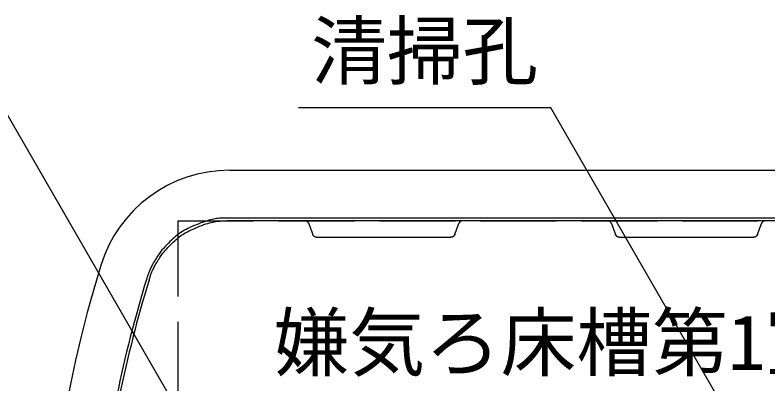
# Model space of a CAD drawing. Units: millimetres, scale not verified. Extents: x -8910 to 8910, y -6308 to 6308.
# Drawn here: x -6447 to -5551, y 1719 to 2158 of the extents above; entities that cross this region are included whole.
import ezdxf
from ezdxf.enums import TextEntityAlignment as Align

# ---------------------------------------------------------------- set-up
doc = ezdxf.new("R2010")
doc.units = ezdxf.units.MM
doc.header["$LTSCALE"] = 30
doc.linetypes.add('DASHED3', pattern=[4, 3, -1])
doc.layers.add('0-3_空気管', color=3, linetype='Continuous', lineweight=25)
doc.layers.add('0-7_機器', color=2, linetype='Continuous', lineweight=25)
doc.styles.add('ＭＳ ゴシック', font='')
doc.styles.get('ＭＳ ゴシック').set_extended_font_data('MS Gothic')

msp = doc.modelspace()

# ---------------------------------------------------------------- linework, layer by layer
at = {"layer": '0-3_空気管'}
for p, q in [((-5809.34, 2047.3), (-6109.6, 2047.3)), ((-5510.44, 1529.59), (-5809.34, 2047.3)), ((-6191.78, 1973.13), (-3544.54, 1973.13)), ((-5366.88, 1913.13), (-6194.96, 1913.13)), ((-5919.09, 1909.35), (-5918.9, 1909.87)), ((-5559.09, 1909.35), (-5558.9, 1909.87)), ((-6092.76, 1897.3), (-6092.57, 1896.78)), ((-6088.16, 1893.52), (-5928.25, 1893.52)), ((-5732.76, 1897.3), (-5732.57, 1896.78)), ((-5728.16, 1893.52), (-5568.25, 1893.52))]:
    msp.add_line(p, q, dxfattribs=at)
for points in [[(-6155.94, 1519.48), (-6512.67, 2137.36), (-7035.41, 2137.36)], [(-6195.07, 1916.34), (-6196.19, 1916.33), (-6197.47, 1916.31), (-6198.88, 1916.28), (-6200.4, 1916.23), (-6201.99, 1916.16), (-6203.64, 1916.04), (-6205.3, 1915.9), (-6206.98, 1915.71), (-6208.67, 1915.48), (-6210.41, 1915.18), (-6212.22, 1914.81), (-6214.11, 1914.37), (-6216.12, 1913.83), (-6218.25, 1913.2), (-6220.55, 1912.45), (-6223.02, 1911.6), (-6225.62, 1910.64), (-6228.3, 1909.61), (-6231.01, 1908.51), (-6233.7, 1907.38), (-6236.34, 1906.24), (-6238.86, 1905.09), (-6241.21, 1903.97), (-6243.37, 1902.88), (-6245.35, 1901.82), (-6247.19, 1900.75), (-6248.92, 1899.67), (-6250.58, 1898.55), (-6252.21, 1897.36), (-6253.83, 1896.09), (-6255.48, 1894.72), (-6257.19, 1893.24), (-6258.93, 1891.66), (-6260.69, 1890.02), (-6262.43, 1888.36), (-6264.12, 1886.7), (-6265.74, 1885.08), (-6267.26, 1883.54), (-6268.64, 1882.09)], [(-5366.74, 1916.34), (-6195.07, 1916.34)], [(-6256.85, 1889.22), (-6255.16, 1890.75), (-6253.5, 1892.19), (-6251.9, 1893.52), (-6250.33, 1894.74), (-6248.76, 1895.89), (-6247.15, 1896.98), (-6245.47, 1898.03), (-6243.69, 1899.06), (-6241.77, 1900.1), (-6239.67, 1901.15), (-6237.39, 1902.24), (-6234.95, 1903.35), (-6232.4, 1904.46), (-6229.79, 1905.55), (-6227.16, 1906.61), (-6224.56, 1907.61), (-6222.05, 1908.54), (-6219.66, 1909.37), (-6217.43, 1910.09), (-6215.36, 1910.7), (-6213.41, 1911.22), (-6211.58, 1911.66), (-6209.83, 1912.01), (-6208.14, 1912.3), (-6206.5, 1912.53), (-6204.88, 1912.71), (-6203.26, 1912.85), (-6201.67, 1912.95), (-6200.13, 1913.03), (-6198.66, 1913.08), (-6197.29, 1913.11), (-6196.05, 1913.13), (-6194.96, 1913.13)], [(-6100.32, 1912.8), (-6100.38, 1912.83), (-6100.44, 1912.85), (-6100.5, 1912.87), (-6100.62, 1912.91), (-6100.68, 1912.93), (-6100.74, 1912.95), (-6100.81, 1912.96), (-6100.88, 1912.98), (-6100.96, 1913), (-6101.04, 1913.01), (-6101.11, 1913.03), (-6101.26, 1913.06), (-6101.33, 1913.07), (-6101.4, 1913.09), (-6101.51, 1913.1), (-6101.61, 1913.12), (-6101.66, 1913.12), (-6101.75, 1913.13), (-6101.8, 1913.13), (-6101.84, 1913.13), (-6101.89, 1913.13), (-6101.93, 1913.13)], [(-6097.43, 1909.87), (-6097.47, 1909.97), (-6097.48, 1910.02), (-6097.5, 1910.07), (-6097.53, 1910.13), (-6097.55, 1910.19), (-6097.58, 1910.26), (-6097.61, 1910.33), (-6097.64, 1910.4), (-6097.68, 1910.48), (-6097.75, 1910.62), (-6097.8, 1910.7), (-6097.84, 1910.77), (-6097.89, 1910.85), (-6097.95, 1910.93), (-6098.02, 1911.02), (-6098.09, 1911.11), (-6098.17, 1911.21), (-6098.26, 1911.31), (-6098.35, 1911.42), (-6098.54, 1911.63), (-6098.64, 1911.72), (-6098.73, 1911.82), (-6098.83, 1911.91), (-6098.91, 1911.99), (-6099, 1912.06), (-6099.07, 1912.13), (-6099.15, 1912.19), (-6099.23, 1912.24), (-6099.31, 1912.29), (-6099.39, 1912.35), (-6099.48, 1912.4), (-6099.57, 1912.45), (-6099.67, 1912.5), (-6099.77, 1912.55), (-6099.97, 1912.65), (-6100.07, 1912.69), (-6100.16, 1912.73), (-6100.24, 1912.77), (-6100.32, 1912.8)], [(-6097.43, 1909.87), (-6097.29, 1909.51), (-6097.24, 1909.35), (-6097.17, 1909.17), (-6097.09, 1908.96), (-6097.01, 1908.74), (-6096.92, 1908.49), (-6096.82, 1908.23), (-6096.72, 1907.96), (-6096.52, 1907.42), (-6096.42, 1907.14), (-6096.31, 1906.85), (-6096.2, 1906.56), (-6096.08, 1906.24), (-6095.96, 1905.9), (-6095.82, 1905.54), (-6095.67, 1905.15), (-6095.52, 1904.72), (-6095.35, 1904.27), (-6095.18, 1903.8), (-6095, 1903.33), (-6094.83, 1902.85), (-6094.65, 1902.39), (-6094.48, 1901.94), (-6094.33, 1901.51), (-6094.18, 1901.12), (-6094.05, 1900.76), (-6093.92, 1900.42), (-6093.8, 1900.1), (-6093.69, 1899.8), (-6093.59, 1899.52), (-6093.48, 1899.24), (-6093.38, 1898.97), (-6093.28, 1898.7), (-6093.18, 1898.43), (-6093.09, 1898.17), (-6093, 1897.92), (-6092.91, 1897.69), (-6092.83, 1897.48), (-6092.76, 1897.3)], [(-5923.75, 1896.78), (-5923.62, 1897.15), (-5923.56, 1897.3), (-5923.49, 1897.48), (-5923.42, 1897.69), (-5923.33, 1897.92), (-5923.24, 1898.17), (-5923.14, 1898.43), (-5923.05, 1898.7), (-5922.94, 1898.97), (-5922.74, 1899.52), (-5922.63, 1899.8), (-5922.52, 1900.1), (-5922.4, 1900.42), (-5922.28, 1900.76), (-5922.15, 1901.12), (-5922, 1901.51), (-5921.84, 1901.94), (-5921.67, 1902.39), (-5921.5, 1902.85), (-5921.32, 1903.33), (-5921.15, 1903.8), (-5920.98, 1904.27), (-5920.81, 1904.72), (-5920.65, 1905.15), (-5920.5, 1905.54), (-5920.37, 1905.9), (-5920.24, 1906.24), (-5920.13, 1906.56), (-5920.02, 1906.85), (-5919.91, 1907.14), (-5919.81, 1907.42), (-5919.71, 1907.69), (-5919.6, 1907.96), (-5919.51, 1908.23), (-5919.41, 1908.49), (-5919.32, 1908.74), (-5919.23, 1908.96), (-5919.15, 1909.17), (-5919.09, 1909.35)], [(-5918.09, 1911.3), (-5918.13, 1911.25), (-5918.16, 1911.2), (-5918.2, 1911.15), (-5918.24, 1911.1), (-5918.28, 1911.04), (-5918.32, 1910.98), (-5918.36, 1910.91), (-5918.4, 1910.85), (-5918.45, 1910.78), (-5918.49, 1910.71), (-5918.53, 1910.65), (-5918.57, 1910.59), (-5918.6, 1910.53), (-5918.63, 1910.48), (-5918.66, 1910.43), (-5918.7, 1910.34), (-5918.73, 1910.3), (-5918.8, 1910.13), (-5918.81, 1910.09), (-5918.84, 1910.01), (-5918.85, 1909.98), (-5918.87, 1909.95), (-5918.9, 1909.87)], [(-5914.48, 1913.13), (-5914.55, 1913.13), (-5914.7, 1913.13), (-5914.86, 1913.11), (-5914.94, 1913.1), (-5915.02, 1913.09), (-5915.1, 1913.08), (-5915.19, 1913.06), (-5915.28, 1913.04), (-5915.38, 1913.01), (-5915.49, 1912.98), (-5915.6, 1912.95), (-5915.72, 1912.9), (-5915.84, 1912.86), (-5915.97, 1912.81), (-5916.1, 1912.76), (-5916.23, 1912.7), (-5916.36, 1912.65), (-5916.48, 1912.59), (-5916.6, 1912.53), (-5916.7, 1912.48), (-5916.8, 1912.43), (-5916.89, 1912.38), (-5916.97, 1912.33), (-5917.05, 1912.27), (-5917.13, 1912.22), (-5917.2, 1912.16), (-5917.28, 1912.09), (-5917.36, 1912.02), (-5917.45, 1911.95), (-5917.53, 1911.87), (-5917.61, 1911.8), (-5917.69, 1911.72), (-5917.76, 1911.65), (-5917.83, 1911.57), (-5917.89, 1911.51), (-5917.95, 1911.45), (-5918, 1911.4), (-5918.04, 1911.35), (-5918.09, 1911.3)], [(-5740.32, 1912.8), (-5740.38, 1912.83), (-5740.44, 1912.85), (-5740.5, 1912.87), (-5740.62, 1912.91), (-5740.68, 1912.93), (-5740.74, 1912.95), (-5740.81, 1912.96), (-5740.88, 1912.98), (-5740.96, 1913), (-5741.04, 1913.01), (-5741.11, 1913.03), (-5741.26, 1913.06), (-5741.33, 1913.07), (-5741.4, 1913.09), (-5741.51, 1913.1), (-5741.61, 1913.12), (-5741.66, 1913.12), (-5741.75, 1913.13), (-5741.8, 1913.13), (-5741.84, 1913.13), (-5741.89, 1913.13), (-5741.93, 1913.13)], [(-5737.43, 1909.87), (-5737.47, 1909.97), (-5737.48, 1910.02), (-5737.5, 1910.07), (-5737.53, 1910.13), (-5737.55, 1910.19), (-5737.58, 1910.26), (-5737.61, 1910.33), (-5737.64, 1910.4), (-5737.68, 1910.48), (-5737.75, 1910.62), (-5737.8, 1910.7), (-5737.84, 1910.77), (-5737.89, 1910.85), (-5737.95, 1910.93), (-5738.02, 1911.02), (-5738.09, 1911.11), (-5738.17, 1911.21), (-5738.26, 1911.31), (-5738.35, 1911.42), (-5738.54, 1911.63), (-5738.64, 1911.72), (-5738.73, 1911.82), (-5738.83, 1911.91), (-5738.91, 1911.99), (-5739, 1912.06), (-5739.07, 1912.13), (-5739.15, 1912.19), (-5739.23, 1912.24), (-5739.31, 1912.29), (-5739.39, 1912.35), (-5739.48, 1912.4), (-5739.57, 1912.45), (-5739.67, 1912.5), (-5739.77, 1912.55), (-5739.97, 1912.65), (-5740.07, 1912.69), (-5740.16, 1912.73), (-5740.24, 1912.77), (-5740.32, 1912.8)], [(-5737.43, 1909.87), (-5737.29, 1909.51), (-5737.24, 1909.35), (-5737.17, 1909.17), (-5737.09, 1908.96), (-5737.01, 1908.74), (-5736.92, 1908.49), (-5736.82, 1908.23), (-5736.72, 1907.96), (-5736.52, 1907.42), (-5736.42, 1907.14), (-5736.31, 1906.85), (-5736.2, 1906.56), (-5736.08, 1906.24), (-5735.96, 1905.9), (-5735.82, 1905.54), (-5735.67, 1905.15), (-5735.52, 1904.72), (-5735.35, 1904.27), (-5735.18, 1903.8), (-5735, 1903.33), (-5734.83, 1902.85), (-5734.65, 1902.39), (-5734.48, 1901.94), (-5734.33, 1901.51), (-5734.18, 1901.12), (-5734.05, 1900.76), (-5733.92, 1900.42), (-5733.8, 1900.1), (-5733.69, 1899.8), (-5733.59, 1899.52), (-5733.48, 1899.24), (-5733.38, 1898.97), (-5733.28, 1898.7), (-5733.18, 1898.43), (-5733.09, 1898.17), (-5733, 1897.92), (-5732.91, 1897.69), (-5732.83, 1897.48), (-5732.76, 1897.3)], [(-5563.75, 1896.78), (-5563.62, 1897.15), (-5563.56, 1897.3), (-5563.49, 1897.48), (-5563.42, 1897.69), (-5563.33, 1897.92), (-5563.24, 1898.17), (-5563.14, 1898.43), (-5563.05, 1898.7), (-5562.94, 1898.97), (-5562.74, 1899.52), (-5562.63, 1899.8), (-5562.52, 1900.1), (-5562.4, 1900.42), (-5562.28, 1900.76), (-5562.15, 1901.12), (-5562, 1901.51), (-5561.84, 1901.94), (-5561.67, 1902.39), (-5561.5, 1902.85), (-5561.32, 1903.33), (-5561.15, 1903.8), (-5560.98, 1904.27), (-5560.81, 1904.72), (-5560.65, 1905.15), (-5560.5, 1905.54), (-5560.37, 1905.9), (-5560.24, 1906.24), (-5560.13, 1906.56), (-5560.02, 1906.85), (-5559.91, 1907.14), (-5559.81, 1907.42), (-5559.71, 1907.69), (-5559.6, 1907.96), (-5559.51, 1908.23), (-5559.41, 1908.49), (-5559.32, 1908.74), (-5559.23, 1908.96), (-5559.15, 1909.17), (-5559.09, 1909.35)], [(-5558.09, 1911.3), (-5558.13, 1911.25), (-5558.16, 1911.2), (-5558.2, 1911.15), (-5558.24, 1911.1), (-5558.28, 1911.04), (-5558.32, 1910.98), (-5558.36, 1910.91), (-5558.4, 1910.85), (-5558.45, 1910.78), (-5558.49, 1910.71), (-5558.53, 1910.65), (-5558.57, 1910.59), (-5558.6, 1910.53), (-5558.63, 1910.48), (-5558.66, 1910.43), (-5558.7, 1910.34), (-5558.73, 1910.3), (-5558.8, 1910.13), (-5558.81, 1910.09), (-5558.84, 1910.01), (-5558.85, 1909.98), (-5558.87, 1909.95), (-5558.9, 1909.87)], [(-5554.48, 1913.13), (-5554.55, 1913.13), (-5554.7, 1913.13), (-5554.86, 1913.11), (-5554.94, 1913.1), (-5555.02, 1913.09), (-5555.1, 1913.08), (-5555.19, 1913.06), (-5555.28, 1913.04), (-5555.38, 1913.01), (-5555.49, 1912.98), (-5555.6, 1912.95), (-5555.72, 1912.9), (-5555.84, 1912.86), (-5555.97, 1912.81), (-5556.1, 1912.76), (-5556.23, 1912.7), (-5556.36, 1912.65), (-5556.48, 1912.59), (-5556.6, 1912.53), (-5556.7, 1912.48), (-5556.8, 1912.43), (-5556.89, 1912.38), (-5556.97, 1912.33), (-5557.05, 1912.27), (-5557.13, 1912.22), (-5557.2, 1912.16), (-5557.28, 1912.09), (-5557.36, 1912.02), (-5557.45, 1911.95), (-5557.53, 1911.87), (-5557.61, 1911.8), (-5557.69, 1911.72), (-5557.76, 1911.65), (-5557.83, 1911.57), (-5557.89, 1911.51), (-5557.95, 1911.45), (-5558, 1911.4), (-5558.04, 1911.35), (-5558.09, 1911.3)], [(-6091.72, 1895.31), (-6091.8, 1895.41), (-6091.87, 1895.5), (-6091.91, 1895.56), (-6091.95, 1895.62), (-6092.04, 1895.74), (-6092.08, 1895.81), (-6092.13, 1895.88), (-6092.17, 1895.94), (-6092.21, 1896.01), (-6092.24, 1896.07), (-6092.28, 1896.12), (-6092.31, 1896.18), (-6092.33, 1896.23), (-6092.36, 1896.27), (-6092.38, 1896.32), (-6092.4, 1896.36), (-6092.42, 1896.4), (-6092.44, 1896.45), (-6092.46, 1896.49), (-6092.47, 1896.53), (-6092.49, 1896.57), (-6092.51, 1896.61), (-6092.52, 1896.64), (-6092.53, 1896.68), (-6092.54, 1896.7), (-6092.57, 1896.78)], [(-6088.16, 1893.52), (-6088.23, 1893.53), (-6088.3, 1893.53), (-6088.38, 1893.53), (-6088.45, 1893.54), (-6088.53, 1893.54), (-6088.62, 1893.55), (-6088.7, 1893.57), (-6088.78, 1893.58), (-6088.87, 1893.6), (-6088.96, 1893.62), (-6089.06, 1893.65), (-6089.16, 1893.68), (-6089.27, 1893.71), (-6089.39, 1893.75), (-6089.52, 1893.8), (-6089.65, 1893.85), (-6089.78, 1893.9), (-6089.91, 1893.96), (-6090.04, 1894.01), (-6090.16, 1894.07), (-6090.27, 1894.12), (-6090.38, 1894.17), (-6090.48, 1894.23), (-6090.56, 1894.28), (-6090.65, 1894.33), (-6090.73, 1894.38), (-6090.81, 1894.44), (-6090.88, 1894.5), (-6090.96, 1894.56), (-6091.04, 1894.63), (-6091.2, 1894.78), (-6091.29, 1894.86), (-6091.36, 1894.94), (-6091.44, 1895.01), (-6091.51, 1895.08), (-6091.57, 1895.15), (-6091.63, 1895.21), (-6091.68, 1895.26), (-6091.72, 1895.31)], [(-5926.64, 1893.86), (-5926.71, 1893.83), (-5926.77, 1893.81), (-5926.83, 1893.78), (-5926.94, 1893.75), (-5927, 1893.73), (-5927.07, 1893.71), (-5927.13, 1893.7), (-5927.21, 1893.68), (-5927.28, 1893.66), (-5927.44, 1893.63), (-5927.59, 1893.6), (-5927.66, 1893.58), (-5927.72, 1893.57), (-5927.78, 1893.56), (-5927.84, 1893.55), (-5927.94, 1893.54), (-5927.99, 1893.54), (-5928.08, 1893.53), (-5928.12, 1893.53), (-5928.17, 1893.53), (-5928.21, 1893.53), (-5928.25, 1893.52)], [(-5923.75, 1896.78), (-5923.79, 1896.69), (-5923.81, 1896.64), (-5923.83, 1896.59), (-5923.85, 1896.53), (-5923.87, 1896.47), (-5923.9, 1896.4), (-5923.97, 1896.26), (-5924, 1896.18), (-5924.04, 1896.11), (-5924.07, 1896.04), (-5924.12, 1895.96), (-5924.17, 1895.89), (-5924.22, 1895.81), (-5924.28, 1895.73), (-5924.34, 1895.64), (-5924.41, 1895.55), (-5924.49, 1895.45), (-5924.58, 1895.35), (-5924.67, 1895.24), (-5924.87, 1895.03), (-5924.97, 1894.93), (-5925.06, 1894.84), (-5925.15, 1894.75), (-5925.24, 1894.67), (-5925.32, 1894.6), (-5925.4, 1894.53), (-5925.48, 1894.47), (-5925.55, 1894.41), (-5925.63, 1894.36), (-5925.72, 1894.31), (-5925.81, 1894.26), (-5925.9, 1894.21), (-5925.99, 1894.16), (-5926.1, 1894.11), (-5926.29, 1894.01), (-5926.39, 1893.97), (-5926.48, 1893.93), (-5926.56, 1893.89), (-5926.64, 1893.86)], [(-5731.72, 1895.31), (-5731.8, 1895.41), (-5731.87, 1895.5), (-5731.91, 1895.56), (-5731.95, 1895.62), (-5732.04, 1895.74), (-5732.08, 1895.81), (-5732.13, 1895.88), (-5732.17, 1895.94), (-5732.21, 1896.01), (-5732.24, 1896.07), (-5732.28, 1896.12), (-5732.31, 1896.18), (-5732.33, 1896.23), (-5732.36, 1896.27), (-5732.38, 1896.32), (-5732.4, 1896.36), (-5732.42, 1896.4), (-5732.44, 1896.45), (-5732.46, 1896.49), (-5732.47, 1896.53), (-5732.49, 1896.57), (-5732.51, 1896.61), (-5732.52, 1896.64), (-5732.53, 1896.68), (-5732.54, 1896.7), (-5732.57, 1896.78)], [(-5728.16, 1893.52), (-5728.23, 1893.53), (-5728.3, 1893.53), (-5728.38, 1893.53), (-5728.45, 1893.54), (-5728.53, 1893.54), (-5728.62, 1893.55), (-5728.7, 1893.57), (-5728.78, 1893.58), (-5728.87, 1893.6), (-5728.96, 1893.62), (-5729.06, 1893.65), (-5729.16, 1893.68), (-5729.27, 1893.71), (-5729.39, 1893.75), (-5729.52, 1893.8), (-5729.65, 1893.85), (-5729.78, 1893.9), (-5729.91, 1893.96), (-5730.04, 1894.01), (-5730.16, 1894.07), (-5730.27, 1894.12), (-5730.38, 1894.17), (-5730.48, 1894.23), (-5730.56, 1894.28), (-5730.65, 1894.33), (-5730.73, 1894.38), (-5730.81, 1894.44), (-5730.88, 1894.5), (-5730.96, 1894.56), (-5731.04, 1894.63), (-5731.2, 1894.78), (-5731.29, 1894.86), (-5731.36, 1894.94), (-5731.44, 1895.01), (-5731.51, 1895.08), (-5731.57, 1895.15), (-5731.63, 1895.21), (-5731.68, 1895.26), (-5731.72, 1895.31)], [(-5566.64, 1893.86), (-5566.71, 1893.83), (-5566.77, 1893.81), (-5566.83, 1893.78), (-5566.94, 1893.75), (-5567, 1893.73), (-5567.07, 1893.71), (-5567.13, 1893.7), (-5567.21, 1893.68), (-5567.28, 1893.66), (-5567.44, 1893.63), (-5567.59, 1893.6), (-5567.66, 1893.58), (-5567.72, 1893.57), (-5567.78, 1893.56), (-5567.84, 1893.55), (-5567.94, 1893.54), (-5567.99, 1893.54), (-5568.08, 1893.53), (-5568.12, 1893.53), (-5568.17, 1893.53), (-5568.21, 1893.53), (-5568.25, 1893.52)], [(-5563.75, 1896.78), (-5563.79, 1896.69), (-5563.81, 1896.64), (-5563.83, 1896.59), (-5563.85, 1896.53), (-5563.87, 1896.47), (-5563.9, 1896.4), (-5563.97, 1896.26), (-5564, 1896.18), (-5564.04, 1896.11), (-5564.07, 1896.04), (-5564.12, 1895.96), (-5564.17, 1895.89), (-5564.22, 1895.81), (-5564.28, 1895.73), (-5564.34, 1895.64), (-5564.41, 1895.55), (-5564.49, 1895.45), (-5564.58, 1895.35), (-5564.67, 1895.24), (-5564.87, 1895.03), (-5564.97, 1894.93), (-5565.06, 1894.84), (-5565.15, 1894.75), (-5565.24, 1894.67), (-5565.32, 1894.6), (-5565.4, 1894.53), (-5565.48, 1894.47), (-5565.55, 1894.41), (-5565.63, 1894.36), (-5565.72, 1894.31), (-5565.81, 1894.26), (-5565.9, 1894.21), (-5565.99, 1894.16), (-5566.1, 1894.11), (-5566.29, 1894.01), (-5566.39, 1893.97), (-5566.48, 1893.93), (-5566.56, 1893.89), (-5566.64, 1893.86)], [(-6268.64, 1882.09), (-6269.87, 1880.77), (-6270.96, 1879.56), (-6271.95, 1878.42), (-6272.86, 1877.31), (-6273.71, 1876.21), (-6274.54, 1875.09), (-6275.37, 1873.91), (-6276.23, 1872.63), (-6277.13, 1871.25), (-6278.08, 1869.77), (-6279.04, 1868.23), (-6280.01, 1866.65), (-6280.96, 1865.06), (-6281.88, 1863.49), (-6282.75, 1861.96), (-6283.56, 1860.52), (-6284.29, 1859.17), (-6284.94, 1857.92), (-6285.53, 1856.74), (-6286.06, 1855.63), (-6286.54, 1854.57), (-6286.98, 1853.54), (-6287.39, 1852.54), (-6287.77, 1851.54), (-6288.14, 1850.55), (-6288.48, 1849.56), (-6288.81, 1848.61), (-6289.11, 1847.7), (-6289.38, 1846.85), (-6289.63, 1846.07), (-6289.84, 1845.39), (-6290.43, 1843.47)], [(-6287.37, 1842.52), (-6286.96, 1843.84), (-6286.79, 1844.39), (-6286.59, 1845.05), (-6286.35, 1845.8), (-6286.09, 1846.62), (-6285.8, 1847.5), (-6285.48, 1848.43), (-6285.15, 1849.38), (-6284.79, 1850.35), (-6284.42, 1851.31), (-6284.03, 1852.29), (-6283.6, 1853.28), (-6283.14, 1854.31), (-6282.62, 1855.39), (-6282.05, 1856.53), (-6281.42, 1857.74), (-6280.71, 1859.05), (-6279.93, 1860.45), (-6279.09, 1861.92), (-6278.19, 1863.44), (-6277.27, 1864.98), (-6276.33, 1866.51), (-6275.4, 1868.01), (-6274.48, 1869.45), (-6273.61, 1870.79), (-6272.78, 1872.02), (-6271.97, 1873.16), (-6271.17, 1874.25), (-6270.34, 1875.32), (-6269.46, 1876.39), (-6268.5, 1877.49), (-6267.44, 1878.67), (-6266.25, 1879.95), (-6264.91, 1881.35), (-6263.45, 1882.85), (-6261.88, 1884.42), (-6260.24, 1886.02), (-6258.55, 1887.63), (-6256.85, 1889.22)]]:
    msp.add_lwpolyline(points, dxfattribs=at)
for centre, radius, start, end in [((-6191.78, 1813.13), 160, 90, 162.9709), ((-4853.16, 1403.13), 1560, 162.97089, 197.02907), ((-4853.16, 1403.13), 1503.2, 162.967, 173.836), ((-4853.16, 1403.13), 1500, 162.967, 173.836)]:
    msp.add_arc(centre, radius, start, end, dxfattribs=at)
at = {"layer": '0-7_機器', "linetype": 'DASHED3'}
for q in [(-3483.14, 1913.13), (-6253.18, 893.13)]:
    msp.add_line((-6253.18, 1913.13), q, dxfattribs=at)

# ---------------------------------------------------------------- texts
at = {"layer": '0-3_空気管', "color": 4, "style": 'ＭＳ ゴシック'}
for s, p in [('清掃孔', (-6094.6, 2062.3)), ('嫌気ろ床槽第1室', (-6139.1, 1715.75))]:
    msp.add_text(s, height=65.98, dxfattribs=at).set_placement(p, align=Align.BOTTOM_LEFT)

doc.saveas('drawing.dxf')
